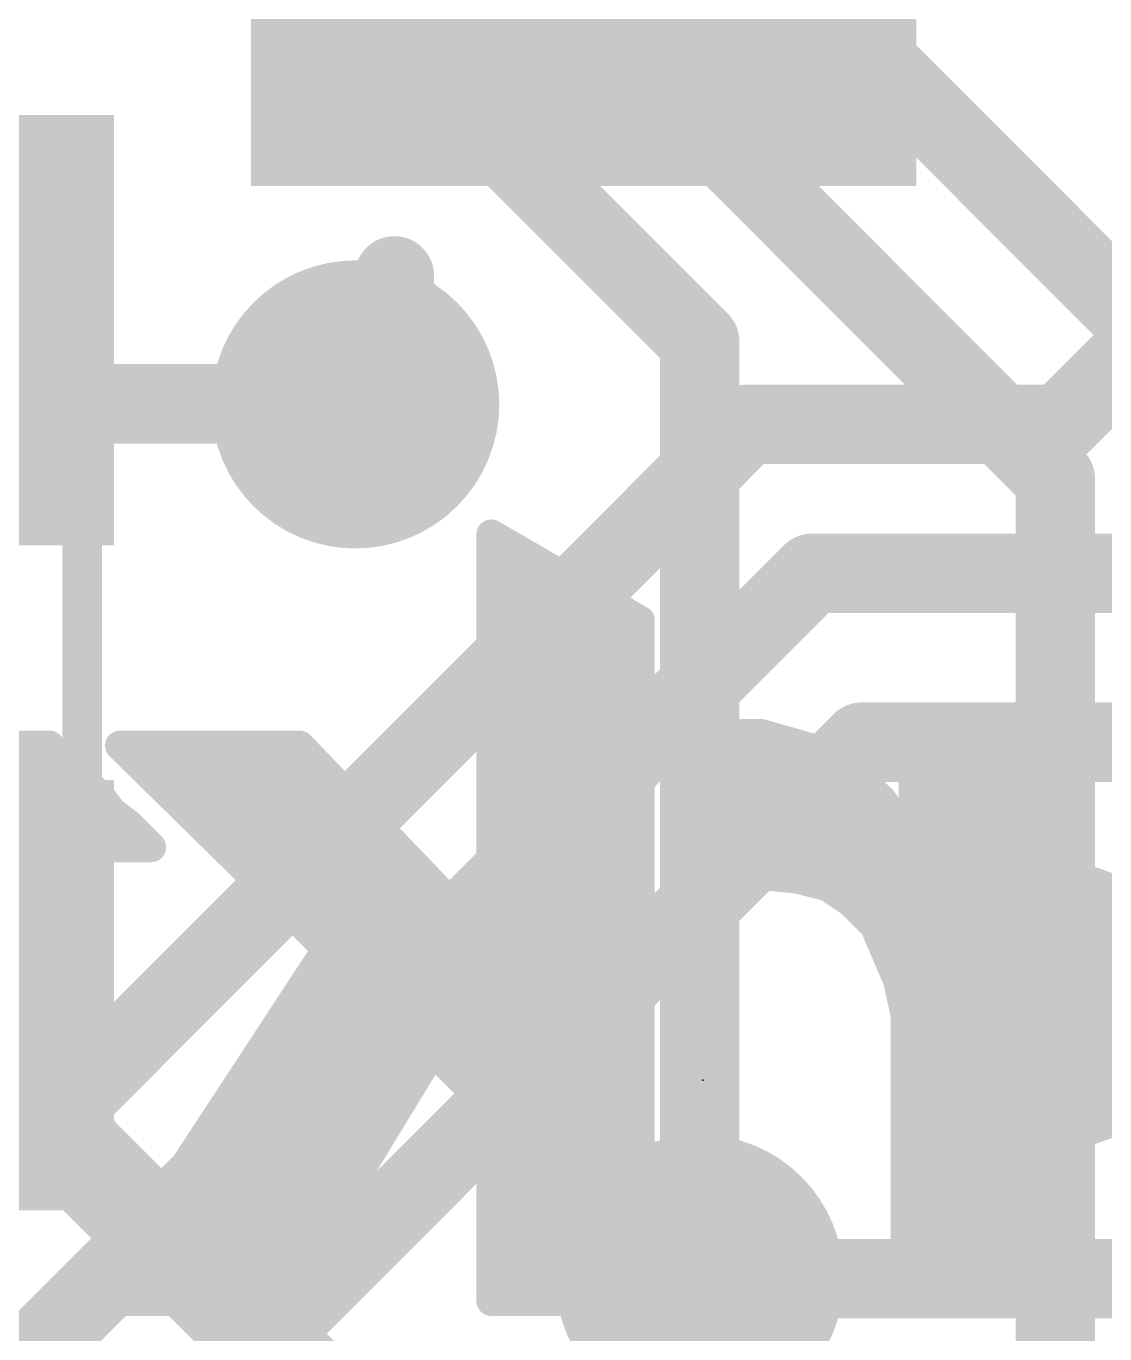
# Model space of a CAD drawing. Extents: x -34 to 52.6, y -23.4 to 26.6.
# Drawn here: x 11.477 to 14.236, y 6.971 to 10.314 of the extents above; entities that cross this region are included whole.
import ezdxf

# ---------------------------------------------------------------- set-up
doc = ezdxf.new("R2010")
doc.units = 0
for name, color, linetype in [('1', 12, 'CONTINUOUS'), ('16', 140, 'CONTINUOUS'), ('18', 110, 'CONTINUOUS'), ('22', 40, 'CONTINUOUS'), ('24', 53, 'CONTINUOUS'), ('51', 53, 'CONTINUOUS')]:
    doc.layers.add(name, color=color, linetype=linetype)

# ---------------------------------------------------------------- blocks, each defined once
blk = doc.blocks.new('RECT')
blk.add_solid([(-0.5, -0.5), (0.5, -0.5), (-0.5, 0.5), (0.5, 0.5)])
blk = doc.blocks.new('ROUNDV')
at = {"const_width": 0.5}
blk.add_lwpolyline([(0, -0.25, 1), (0, 0.25, 1), (0, -0.25)], format="xyb", dxfattribs=at)

msp = doc.modelspace()

# ---------------------------------------------------------------- linework, layer by layer
at = {"layer": '1'}
for points, const_width in [([(15.2146, 8.6614), (12.236, 11.64)], 0.2032), ([(14.1097, 9.1567), (12.1264, 11.14)], 0.2032), ([(13.2, 9.5076), (12.0676, 10.64)], 0.2032), ([(13.2, 9.5076), (13.2, 7.112)], 0.2032), ([(14.1097, 7.8105), (14.1097, 9.1567)], 0.2032), ([(12.2, 6.8382), (11.2014, 7.8368)], 0.254), ([(14.1097, 5.1703), (14.1097, 7.8105)], 0.2032), ([(13.2, 5.08), (13.2, 7.112)], 0.2032)]:
    msp.add_lwpolyline(points, dxfattribs=dict(at, const_width=const_width))
at = {"layer": '1', "const_width": 0.1016}
for points in [[(13.2508, 9.5076, 1), (13.1492, 9.5076)], [(13.1641, 9.4717, 1), (13.2359, 9.5435)], [(14.1605, 9.1567, 1), (14.0589, 9.1567)], [(14.0738, 9.1208, 1), (14.1456, 9.1926)], [(14.1605, 7.8105, 1), (14.0589, 7.8105)], [(14.0589, 7.8105, 1), (14.1605, 7.8105)], [(13.2508, 7.112, 1), (13.1492, 7.112)], [(13.1492, 7.112, 1), (13.2508, 7.112)]]:
    msp.add_lwpolyline(points, format="xyb", dxfattribs=at)
at = {"layer": '16', "const_width": 0.2032}
for points in [[(14.1224, 9.2964), (15.494, 10.668)], [(13.3223, 9.2964), (10.8077, 6.7818)], [(14.1224, 9.2964), (13.3223, 9.2964)], [(10.9728, 6.4008), (13.4874, 8.9154)], [(13.4874, 8.9154), (14.5034, 8.9154)], [(13.6144, 8.4836), (11.0998, 5.969)], [(15.0368, 8.4836), (13.6144, 8.4836)], [(14.1097, 7.8105), (15.5575, 7.8105)], [(13.2, 7.112), (15.4178, 7.112)]]:
    msp.add_lwpolyline(points, dxfattribs=at)
at = {"layer": '16', "const_width": 0.1016}
for points in [[(13.3223, 9.3472, 1), (13.3223, 9.2456)], [(13.3582, 9.2605, 1), (13.2864, 9.3323)], [(14.1224, 9.2456, 1), (14.1224, 9.3472)], [(14.0865, 9.3323, 1), (14.1583, 9.2605)], [(13.4874, 8.9662, 1), (13.4874, 8.8646)], [(13.5233, 8.8795, 1), (13.4515, 8.9513)], [(13.6144, 8.5344, 1), (13.6144, 8.4328)], [(13.6503, 8.4477, 1), (13.5785, 8.5195)], [(14.1097, 7.8613, 1), (14.1097, 7.7597)], [(13.2, 7.1628, 1), (13.2, 7.0612)]]:
    msp.add_lwpolyline(points, format="xyb", dxfattribs=at)
at = {"layer": '22'}
for points, const_width in [([(12.419, 9.6758), (12.419, 9.3488)], 0.2032), ([(12.419, 9.3488), (6.885, 9.3488)], 0.2032), ([(13.047, 8.795), (12.667, 9.015)], 0.0762), ([(12.667, 9.015), (12.667, 7.965)], 0.0762), ([(12.667, 8.9916), (12.7074, 8.9916)], 0.0762), ([(12.667, 8.9154), (12.839, 8.9154)], 0.0762), ([(12.667, 8.8392), (12.9707, 8.8392)], 0.0762), ([(13.047, 7.055), (13.047, 8.795)], 0.0762), ([(12.667, 8.763), (13.047, 8.763)], 0.0762), ([(12.667, 8.6868), (13.047, 8.6868)], 0.0762), ([(12.667, 8.6106), (13.047, 8.6106)], 0.0762), ([(12.667, 8.5344), (13.047, 8.5344)], 0.0762), ([(13.217, 8.505), (13.207, 8.495)], 0.0762), ([(13.207, 8.495), (13.207, 8.135)], 0.0762), ([(13.357, 8.505), (13.217, 8.505)], 0.0762), ([(13.497, 8.465), (13.357, 8.505)], 0.0762), ([(10.757, 8.4582), (11.5496, 8.4582)], 0.0762), ([(11.537, 8.475), (11.417, 8.475)], 0.0762), ([(11.567, 8.435), (11.537, 8.475)], 0.0762), ([(12.177, 8.475), (11.717, 8.475)], 0.0762), ([(11.717, 8.475), (12.247, 7.955)], 0.0762), ([(11.7341, 8.4582), (12.1931, 8.4582)], 0.0762), ([(12.667, 7.965), (12.177, 8.475)], 0.0762), ([(12.667, 8.4582), (13.047, 8.4582)], 0.0762), ([(13.207, 8.4582), (13.5072, 8.4582)], 0.0762), ([(13.617, 8.385), (13.497, 8.465)], 0.0762), ([(13.787, 8.465), (13.747, 8.475)], 0.0762), ([(13.747, 8.475), (13.747, 8.205)], 0.0762), ([(13.747, 8.4582), (13.821, 8.4582)], 0.0762), ([(13.837, 8.455), (13.787, 8.465)], 0.0762), ([(13.877, 8.445), (13.837, 8.455)], 0.0762), ([(11.607, 8.405), (11.567, 8.435)], 0.0762), ([(13.927, 8.435), (13.877, 8.445)], 0.0762), ([(13.977, 8.435), (13.927, 8.435)], 0.0762), ([(14.017, 8.425), (13.977, 8.435)], 0.0762), ([(14.117, 8.405), (14.017, 8.425)], 0.0762), ([(11.667, 8.345), (11.607, 8.405)], 0.0762), ([(14.117, 7.055), (14.117, 8.405)], 0.0762), ([(10.757, 8.382), (11.63, 8.382)], 0.0762), ([(11.8118, 8.382), (12.2664, 8.382)], 0.0762), ([(12.667, 8.382), (13.047, 8.382)], 0.0762), ([(13.207, 8.382), (13.62, 8.382)], 0.0762), ([(13.667, 8.335), (13.617, 8.385)], 0.0762), ([(13.747, 8.382), (14.117, 8.382)], 0.0762), ([(11.697, 8.305), (11.667, 8.345)], 0.0762), ([(13.707, 8.275), (13.667, 8.335)], 0.0762), ([(10.757, 8.3058), (11.6964, 8.3058)], 0.0762), ([(11.737, 8.275), (11.697, 8.305)], 0.0762), ([(11.8895, 8.3058), (12.3396, 8.3058)], 0.0762), ([(12.667, 8.3058), (13.047, 8.3058)], 0.0762), ([(13.207, 8.3058), (13.6865, 8.3058)], 0.0762), ([(13.747, 8.3058), (14.117, 8.3058)], 0.0762), ([(11.797, 8.215), (11.737, 8.275)], 0.0762), ([(13.737, 8.205), (13.707, 8.275)], 0.0762), ([(10.757, 8.2296), (11.7824, 8.2296)], 0.0762), ([(11.9671, 8.2296), (12.4128, 8.2296)], 0.0762), ([(12.667, 8.2296), (13.047, 8.2296)], 0.0762), ([(13.207, 8.2296), (13.7265, 8.2296)], 0.0762), ([(13.747, 8.2296), (14.117, 8.2296)], 0.0762), ([(11.417, 8.215), (11.797, 8.215)], 0.0762), ([(13.747, 8.205), (13.737, 8.205)], 0.0762), ([(12.0448, 8.1534), (12.486, 8.1534)], 0.0762), ([(12.667, 8.1534), (13.047, 8.1534)], 0.0762), ([(13.207, 8.1534), (14.117, 8.1534)], 0.0762), ([(13.207, 8.135), (13.217, 8.135)], 0.0762), ([(13.217, 8.135), (13.237, 8.145)], 0.0762), ([(13.237, 8.145), (13.347, 8.145)], 0.0762), ([(13.347, 8.145), (13.447, 8.135)], 0.0762), ([(13.447, 8.135), (13.527, 8.115)], 0.0762), ([(13.527, 8.115), (13.587, 8.075)], 0.0762), ([(12.1225, 8.0772), (12.5592, 8.0772)], 0.0762), ([(12.667, 8.0772), (13.047, 8.0772)], 0.0762), ([(13.5837, 8.0772), (14.117, 8.0772)], 0.0762), ([(13.587, 8.075), (13.647, 8.015)], 0.0762), ([(12.2001, 8.001), (12.6324, 8.001)], 0.0762), ([(12.667, 8.001), (13.047, 8.001)], 0.0762), ([(13.647, 8.015), (13.707, 7.875)], 0.0762), ([(13.653, 8.001), (14.117, 8.001)], 0.0762), ([(12.247, 7.955), (11.657, 7.055)], 0.0762), ([(12.2272, 7.9248), (13.047, 7.9248)], 0.0762), ([(13.6857, 7.9248), (14.117, 7.9248)], 0.0762), ([(13.707, 7.875), (13.727, 7.785)], 0.0762), ([(12.1773, 7.8486), (13.047, 7.8486)], 0.0762), ([(13.7129, 7.8486), (14.117, 7.8486)], 0.0762), ([(12.1273, 7.7724), (13.047, 7.7724)], 0.0762), ([(13.727, 7.785), (13.727, 7.055)], 0.0762), ([(13.727, 7.7724), (14.117, 7.7724)], 0.0762), ([(12.0773, 7.6962), (13.047, 7.6962)], 0.0762), ([(12.127, 7.055), (12.517, 7.695)], 0.0762), ([(12.517, 7.695), (12.667, 7.545)], 0.0762), ([(13.727, 7.6962), (14.117, 7.6962)], 0.0762), ([(12.0274, 7.62), (12.4713, 7.62)], 0.0762), ([(12.592, 7.62), (13.047, 7.62)], 0.0762), ([(13.727, 7.62), (14.117, 7.62)], 0.0762), ([(11.9774, 7.5438), (12.4249, 7.5438)], 0.0762), ([(12.667, 7.545), (12.667, 7.055)], 0.0762), ([(12.667, 7.5438), (13.047, 7.5438)], 0.0762), ([(13.727, 7.5438), (14.117, 7.5438)], 0.0762), ([(11.9275, 7.4676), (12.3784, 7.4676)], 0.0762), ([(12.667, 7.4676), (13.047, 7.4676)], 0.0762), ([(13.727, 7.4676), (14.117, 7.4676)], 0.0762), ([(11.8775, 7.3914), (12.332, 7.3914)], 0.0762), ([(12.667, 7.3914), (13.047, 7.3914)], 0.0762), ([(13.727, 7.3914), (14.117, 7.3914)], 0.0762), ([(11.8276, 7.3152), (12.2856, 7.3152)], 0.0762), ([(12.667, 7.3152), (13.047, 7.3152)], 0.0762), ([(13.727, 7.3152), (14.117, 7.3152)], 0.0762), ([(11.7776, 7.239), (12.2391, 7.239)], 0.0762), ([(12.667, 7.239), (13.047, 7.239)], 0.0762), ([(13.727, 7.239), (14.117, 7.239)], 0.0762), ([(11.7277, 7.1628), (12.1927, 7.1628)], 0.0762), ([(12.667, 7.1628), (13.047, 7.1628)], 0.0762), ([(13.727, 7.1628), (14.117, 7.1628)], 0.0762), ([(11.6777, 7.0866), (12.1463, 7.0866)], 0.0762), ([(12.667, 7.0866), (13.047, 7.0866)], 0.0762), ([(13.727, 7.0866), (14.117, 7.0866)], 0.0762), ([(11.657, 7.055), (12.127, 7.055)], 0.0762), ([(12.667, 7.055), (13.047, 7.055)], 0.0762), ([(13.727, 7.055), (14.117, 7.055)], 0.0762)]:
    msp.add_lwpolyline(points, dxfattribs=dict(at, const_width=const_width))
for points, const_width in [([(12.4698, 9.6758, 1), (12.3682, 9.6758)], 0.1016), ([(12.419, 9.298, 1), (12.419, 9.3996)], 0.1016), ([(12.3682, 9.3488, 1), (12.4698, 9.3488)], 0.1016), ([(12.686, 9.015, 1), (12.6479, 9.015)], 0.0381), ([(12.6765, 9.0315, 1), (12.6575, 8.9985)], 0.0381), ([(12.667, 9.0107, 1), (12.667, 8.9726)], 0.0381), ([(12.7074, 8.9726, 1), (12.7074, 9.0107)], 0.0381), ([(12.667, 8.9345, 1), (12.667, 8.8963)], 0.0381), ([(12.839, 8.8963, 1), (12.839, 8.9345)], 0.0381), ([(12.667, 8.8582, 1), (12.667, 8.8201)], 0.0381), ([(12.9707, 8.8201, 1), (12.9707, 8.8582)], 0.0381), ([(13.0661, 8.795, 1), (13.028, 8.795)], 0.0381), ([(13.0375, 8.7785, 1), (13.0565, 8.8115)], 0.0381), ([(12.667, 8.782, 1), (12.667, 8.7439)], 0.0381), ([(13.047, 8.7439, 1), (13.047, 8.782)], 0.0381), ([(12.667, 8.7058, 1), (12.667, 8.6677)], 0.0381), ([(13.047, 8.6677, 1), (13.047, 8.7058)], 0.0381), ([(12.667, 8.6296, 1), (12.667, 8.5915)], 0.0381), ([(13.047, 8.5915, 1), (13.047, 8.6296)], 0.0381), ([(12.667, 8.5534, 1), (12.667, 8.5153)], 0.0381), ([(13.047, 8.5153, 1), (13.047, 8.5534)], 0.0381), ([(13.1935, 8.5085, 1), (13.2205, 8.4815)], 0.0381), ([(13.2261, 8.495, 1), (13.188, 8.495)], 0.0381), ([(13.217, 8.5241, 1), (13.217, 8.486)], 0.0381), ([(13.2305, 8.4915, 1), (13.2035, 8.5185)], 0.0381), ([(13.3622, 8.5233, 1), (13.3518, 8.4867)], 0.0381), ([(13.357, 8.486, 1), (13.357, 8.5241)], 0.0381), ([(11.5522, 8.4864, 1), (11.5218, 8.4636)], 0.0381), ([(11.537, 8.4559, 1), (11.537, 8.494)], 0.0381), ([(11.5496, 8.4391, 1), (11.5496, 8.4772)], 0.0381), ([(11.7303, 8.4886, 1), (11.7037, 8.4614)], 0.0381), ([(11.717, 8.494, 1), (11.717, 8.4559)], 0.0381), ([(11.7341, 8.4772, 1), (11.7341, 8.4391)], 0.0381), ([(12.1907, 8.4882, 1), (12.1633, 8.4618)], 0.0381), ([(12.177, 8.4559, 1), (12.177, 8.494)], 0.0381), ([(12.1931, 8.4391, 1), (12.1931, 8.4772)], 0.0381), ([(12.667, 8.4772, 1), (12.667, 8.4391)], 0.0381), ([(13.047, 8.4391, 1), (13.047, 8.4772)], 0.0381), ([(13.207, 8.4772, 1), (13.207, 8.4391)], 0.0381), ([(13.5076, 8.4809, 1), (13.4864, 8.4491)], 0.0381), ([(13.4918, 8.4467, 1), (13.5022, 8.4833)], 0.0381), ([(13.5072, 8.4391, 1), (13.5072, 8.4772)], 0.0381), ([(13.766, 8.475, 1), (13.7279, 8.475)], 0.0381), ([(13.7516, 8.4935, 1), (13.7424, 8.4565)], 0.0381), ([(13.747, 8.4772, 1), (13.747, 8.4391)], 0.0381), ([(13.7907, 8.4837, 1), (13.7833, 8.4463)], 0.0381), ([(13.7824, 8.4465, 1), (13.7916, 8.4835)], 0.0381), ([(13.8416, 8.4735, 1), (13.8324, 8.4365)], 0.0381), ([(13.821, 8.4391, 1), (13.821, 8.4772)], 0.0381), ([(13.8333, 8.4363, 1), (13.8407, 8.4737)], 0.0381), ([(11.5784, 8.4502, 1), (11.5556, 8.4198)], 0.0381), ([(11.5518, 8.4236, 1), (11.5822, 8.4464)], 0.0381), ([(13.8807, 8.4637, 1), (13.8733, 8.4263)], 0.0381), ([(13.8724, 8.4265, 1), (13.8816, 8.4635)], 0.0381), ([(13.927, 8.4541, 1), (13.927, 8.416)], 0.0381), ([(13.9233, 8.4163, 1), (13.9307, 8.4537)], 0.0381), ([(13.9816, 8.4535, 1), (13.9724, 8.4165)], 0.0381), ([(13.977, 8.416, 1), (13.977, 8.4541)], 0.0381), ([(14.0207, 8.4437, 1), (14.0133, 8.4063)], 0.0381), ([(14.0124, 8.4065, 1), (14.0216, 8.4435)], 0.0381), ([(11.6205, 8.4185, 1), (11.5935, 8.3915)], 0.0381), ([(11.5956, 8.3898, 1), (11.6184, 8.4202)], 0.0381), ([(14.1361, 8.405, 1), (14.098, 8.405)], 0.0381), ([(14.1133, 8.3863, 1), (14.1207, 8.4237)], 0.0381), ([(11.63, 8.3629, 1), (11.63, 8.401)], 0.0381), ([(11.8118, 8.401, 1), (11.8118, 8.3629)], 0.0381), ([(12.2664, 8.3629, 1), (12.2664, 8.401)], 0.0381), ([(12.667, 8.401, 1), (12.667, 8.3629)], 0.0381), ([(13.047, 8.3629, 1), (13.047, 8.401)], 0.0381), ([(13.207, 8.401, 1), (13.207, 8.3629)], 0.0381), ([(13.6305, 8.3985, 1), (13.6035, 8.3715)], 0.0381), ([(13.6064, 8.3691, 1), (13.6276, 8.4009)], 0.0381), ([(13.62, 8.3629, 1), (13.62, 8.401)], 0.0381), ([(13.747, 8.401, 1), (13.747, 8.3629)], 0.0381), ([(14.117, 8.3629, 1), (14.117, 8.401)], 0.0381), ([(11.6822, 8.3564, 1), (11.6518, 8.3336)], 0.0381), ([(11.6535, 8.3315, 1), (11.6805, 8.3585)], 0.0381), ([(13.6829, 8.3456, 1), (13.6511, 8.3244)], 0.0381), ([(13.6535, 8.3215, 1), (13.6805, 8.3485)], 0.0381), ([(11.7084, 8.3202, 1), (11.6856, 8.2898)], 0.0381), ([(11.6818, 8.2936, 1), (11.7122, 8.3164)], 0.0381), ([(11.6964, 8.2867, 1), (11.6964, 8.3248)], 0.0381), ([(11.8895, 8.3248, 1), (11.8895, 8.2867)], 0.0381), ([(12.3396, 8.2867, 1), (12.3396, 8.3248)], 0.0381), ([(12.667, 8.3248, 1), (12.667, 8.2867)], 0.0381), ([(13.047, 8.2867, 1), (13.047, 8.3248)], 0.0381), ([(13.207, 8.3248, 1), (13.207, 8.2867)], 0.0381), ([(13.6865, 8.2867, 1), (13.6865, 8.3248)], 0.0381), ([(13.747, 8.3248, 1), (13.747, 8.2867)], 0.0381), ([(14.117, 8.2867, 1), (14.117, 8.3248)], 0.0381), ([(11.7505, 8.2885, 1), (11.7235, 8.2615)], 0.0381), ([(11.7256, 8.2598, 1), (11.7484, 8.2902)], 0.0381), ([(13.7245, 8.2825, 1), (13.6895, 8.2675)], 0.0381), ([(13.6911, 8.2644, 1), (13.7229, 8.2856)], 0.0381), ([(11.7824, 8.2105, 1), (11.7824, 8.2486)], 0.0381), ([(11.9671, 8.2486, 1), (11.9671, 8.2105)], 0.0381), ([(12.4128, 8.2105, 1), (12.4128, 8.2486)], 0.0381), ([(12.667, 8.2486, 1), (12.667, 8.2105)], 0.0381), ([(13.047, 8.2105, 1), (13.047, 8.2486)], 0.0381), ([(13.207, 8.2486, 1), (13.207, 8.2105)], 0.0381), ([(13.7265, 8.2105, 1), (13.7265, 8.2486)], 0.0381), ([(13.747, 8.2486, 1), (13.747, 8.2105)], 0.0381), ([(14.117, 8.2105, 1), (14.117, 8.2486)], 0.0381), ([(11.7835, 8.2015, 1), (11.8105, 8.2285)], 0.0381), ([(11.797, 8.1959, 1), (11.797, 8.234)], 0.0381), ([(13.737, 8.2241, 1), (13.737, 8.186)], 0.0381), ([(13.7195, 8.1975, 1), (13.7545, 8.2125)], 0.0381), ([(13.747, 8.186, 1), (13.747, 8.2241)], 0.0381), ([(12.0448, 8.1724, 1), (12.0448, 8.1343)], 0.0381), ([(12.486, 8.1343, 1), (12.486, 8.1724)], 0.0381), ([(12.667, 8.1724, 1), (12.667, 8.1343)], 0.0381), ([(13.047, 8.1343, 1), (13.047, 8.1724)], 0.0381), ([(13.207, 8.1724, 1), (13.207, 8.1343)], 0.0381), ([(13.7279, 8.205, 1), (13.766, 8.205)], 0.0381), ([(14.117, 8.1343, 1), (14.117, 8.1724)], 0.0381), ([(13.207, 8.154, 1), (13.207, 8.1159)], 0.0381), ([(13.2085, 8.152, 1), (13.2255, 8.118)], 0.0381), ([(13.217, 8.1159, 1), (13.217, 8.154)], 0.0381), ([(13.237, 8.164, 1), (13.237, 8.1259)], 0.0381), ([(13.2455, 8.128, 1), (13.2285, 8.162)], 0.0381), ([(13.3489, 8.164, 1), (13.3451, 8.126)], 0.0381), ([(13.347, 8.1259, 1), (13.347, 8.164)], 0.0381), ([(13.4516, 8.1535, 1), (13.4424, 8.1165)], 0.0381), ([(13.4451, 8.116, 1), (13.4489, 8.154)], 0.0381), ([(13.188, 8.135, 1), (13.2261, 8.135)], 0.0381), ([(13.5376, 8.1309, 1), (13.5164, 8.0991)], 0.0381), ([(13.5224, 8.0965, 1), (13.5316, 8.1335)], 0.0381), ([(12.1225, 8.0963, 1), (12.1225, 8.0582)], 0.0381), ([(12.5592, 8.0582, 1), (12.5592, 8.0963)], 0.0381), ([(12.667, 8.0963, 1), (12.667, 8.0582)], 0.0381), ([(13.047, 8.0582, 1), (13.047, 8.0963)], 0.0381), ([(13.5837, 8.0963, 1), (13.5837, 8.0582)], 0.0381), ([(13.6005, 8.0885, 1), (13.5735, 8.0615)], 0.0381), ([(13.5764, 8.0591, 1), (13.5976, 8.0909)], 0.0381), ([(14.117, 8.0582, 1), (14.117, 8.0963)], 0.0381), ([(12.2001, 8.0201, 1), (12.2001, 7.982)], 0.0381), ([(12.6324, 7.982, 1), (12.6324, 8.0201)], 0.0381), ([(12.667, 8.0201, 1), (12.667, 7.982)], 0.0381), ([(13.047, 7.982, 1), (13.047, 8.0201)], 0.0381), ([(13.6645, 8.0225, 1), (13.6295, 8.0075)], 0.0381), ([(13.6335, 8.0015, 1), (13.6605, 8.0285)], 0.0381), ([(13.653, 8.0201, 1), (13.653, 7.982)], 0.0381), ([(14.117, 7.982, 1), (14.117, 8.0201)], 0.0381), ([(12.2629, 7.9446, 1), (12.2311, 7.9654)], 0.0381), ([(12.6533, 7.9518, 1), (12.6807, 7.9782)], 0.0381), ([(12.2272, 7.9439, 1), (12.2272, 7.9058)], 0.0381), ([(12.2337, 7.9414, 1), (12.2603, 7.9686)], 0.0381), ([(12.6479, 7.965, 1), (12.686, 7.965)], 0.0381), ([(13.047, 7.9058, 1), (13.047, 7.9439)], 0.0381), ([(13.6857, 7.9439, 1), (13.6857, 7.9058)], 0.0381), ([(14.117, 7.9058, 1), (14.117, 7.9439)], 0.0381), ([(13.7256, 7.8791, 1), (13.6884, 7.8709)], 0.0381), ([(13.6895, 7.8675, 1), (13.7245, 7.8825)], 0.0381), ([(12.1773, 7.8677, 1), (12.1773, 7.8296)], 0.0381), ([(13.047, 7.8296, 1), (13.047, 7.8677)], 0.0381), ([(13.7129, 7.8677, 1), (13.7129, 7.8296)], 0.0381), ([(14.117, 7.8296, 1), (14.117, 7.8677)], 0.0381), ([(12.1273, 7.7915, 1), (12.1273, 7.7534)], 0.0381), ([(13.047, 7.7534, 1), (13.047, 7.7915)], 0.0381), ([(13.727, 7.7915, 1), (13.727, 7.7534)], 0.0381), ([(13.7461, 7.785, 1), (13.708, 7.785)], 0.0381), ([(13.7084, 7.7809, 1), (13.7456, 7.7891)], 0.0381), ([(14.117, 7.7534, 1), (14.117, 7.7915)], 0.0381), ([(12.0773, 7.7153, 1), (12.0773, 7.6772)], 0.0381), ([(12.5305, 7.7085, 1), (12.5035, 7.6815)], 0.0381), ([(12.5333, 7.6851, 1), (12.5007, 7.7049)], 0.0381), ([(13.047, 7.6772, 1), (13.047, 7.7153)], 0.0381), ([(13.727, 7.7153, 1), (13.727, 7.6772)], 0.0381), ([(14.117, 7.6772, 1), (14.117, 7.7153)], 0.0381), ([(12.0274, 7.6391, 1), (12.0274, 7.601)], 0.0381), ([(12.4713, 7.601, 1), (12.4713, 7.6391)], 0.0381), ([(12.592, 7.6391, 1), (12.592, 7.601)], 0.0381), ([(13.047, 7.601, 1), (13.047, 7.6391)], 0.0381), ([(13.727, 7.6391, 1), (13.727, 7.601)], 0.0381), ([(14.117, 7.601, 1), (14.117, 7.6391)], 0.0381), ([(11.9774, 7.5629, 1), (11.9774, 7.5248)], 0.0381), ([(12.4249, 7.5248, 1), (12.4249, 7.5629)], 0.0381), ([(12.686, 7.545, 1), (12.6479, 7.545)], 0.0381), ([(12.667, 7.5629, 1), (12.667, 7.5248)], 0.0381), ([(12.6535, 7.5315, 1), (12.6805, 7.5585)], 0.0381), ([(13.047, 7.5248, 1), (13.047, 7.5629)], 0.0381), ([(13.727, 7.5629, 1), (13.727, 7.5248)], 0.0381), ([(14.117, 7.5248, 1), (14.117, 7.5629)], 0.0381), ([(11.9275, 7.4867, 1), (11.9275, 7.4486)], 0.0381), ([(12.3784, 7.4486, 1), (12.3784, 7.4867)], 0.0381), ([(12.667, 7.4867, 1), (12.667, 7.4486)], 0.0381), ([(13.047, 7.4486, 1), (13.047, 7.4867)], 0.0381), ([(13.727, 7.4867, 1), (13.727, 7.4486)], 0.0381), ([(14.117, 7.4486, 1), (14.117, 7.4867)], 0.0381), ([(11.8775, 7.4104, 1), (11.8775, 7.3723)], 0.0381), ([(12.332, 7.3723, 1), (12.332, 7.4104)], 0.0381), ([(12.667, 7.4104, 1), (12.667, 7.3723)], 0.0381), ([(13.047, 7.3723, 1), (13.047, 7.4104)], 0.0381), ([(13.727, 7.4104, 1), (13.727, 7.3723)], 0.0381), ([(14.117, 7.3723, 1), (14.117, 7.4104)], 0.0381), ([(11.8276, 7.3342, 1), (11.8276, 7.2961)], 0.0381), ([(12.2856, 7.2961, 1), (12.2856, 7.3342)], 0.0381), ([(12.667, 7.3342, 1), (12.667, 7.2961)], 0.0381), ([(13.047, 7.2961, 1), (13.047, 7.3342)], 0.0381), ([(13.727, 7.3342, 1), (13.727, 7.2961)], 0.0381), ([(14.117, 7.2961, 1), (14.117, 7.3342)], 0.0381), ([(11.7776, 7.2581, 1), (11.7776, 7.22)], 0.0381), ([(12.2391, 7.22, 1), (12.2391, 7.2581)], 0.0381), ([(12.667, 7.2581, 1), (12.667, 7.22)], 0.0381), ([(13.047, 7.22, 1), (13.047, 7.2581)], 0.0381), ([(13.727, 7.2581, 1), (13.727, 7.22)], 0.0381), ([(14.117, 7.22, 1), (14.117, 7.2581)], 0.0381), ([(11.7277, 7.1819, 1), (11.7277, 7.1438)], 0.0381), ([(12.1927, 7.1438, 1), (12.1927, 7.1819)], 0.0381), ([(12.667, 7.1819, 1), (12.667, 7.1438)], 0.0381), ([(13.047, 7.1438, 1), (13.047, 7.1819)], 0.0381), ([(13.727, 7.1819, 1), (13.727, 7.1438)], 0.0381), ([(14.117, 7.1438, 1), (14.117, 7.1819)], 0.0381), ([(11.6777, 7.1057, 1), (11.6777, 7.0676)], 0.0381), ([(12.1463, 7.0676, 1), (12.1463, 7.1057)], 0.0381), ([(12.667, 7.1057, 1), (12.667, 7.0676)], 0.0381), ([(13.047, 7.0676, 1), (13.047, 7.1057)], 0.0381), ([(13.727, 7.1057, 1), (13.727, 7.0676)], 0.0381), ([(14.117, 7.0676, 1), (14.117, 7.1057)], 0.0381), ([(11.657, 7.0741, 1), (11.657, 7.036)], 0.0381), ([(12.127, 7.036, 1), (12.127, 7.0741)], 0.0381), ([(12.667, 7.0741, 1), (12.667, 7.036)], 0.0381), ([(13.047, 7.036, 1), (13.047, 7.0741)], 0.0381), ([(13.727, 7.0741, 1), (13.727, 7.036)], 0.0381), ([(14.117, 7.036, 1), (14.117, 7.0741)], 0.0381), ([(11.6411, 7.0654, 1), (11.6729, 7.0446)], 0.0381), ([(12.1107, 7.0649, 1), (12.1433, 7.0451)], 0.0381), ([(12.6479, 7.055, 1), (12.686, 7.055)], 0.0381), ([(13.028, 7.055, 1), (13.0661, 7.055)], 0.0381), ([(13.708, 7.055, 1), (13.7461, 7.055)], 0.0381), ([(14.098, 7.055, 1), (14.1361, 7.055)], 0.0381)]:
    msp.add_lwpolyline(points, format="xyb", dxfattribs=dict(at, const_width=const_width))
at = {"layer": '24'}
msp.add_point((13.208, 7.62), dxfattribs=at)
at = {"layer": '51', "const_width": 0.1016}
msp.add_lwpolyline([(11.6204, 8.3308), (11.6204, 9.0428)], dxfattribs=at)
at = {"layer": '51', "const_width": 0.0508}
for points in [[(11.6458, 9.0428, 1), (11.595, 9.0428)], [(11.595, 8.3308, 1), (11.6458, 8.3308)]]:
    msp.add_lwpolyline(points, format="xyb", dxfattribs=at)

# ---------------------------------------------------------------- block references
at = {"layer": '1', "xscale": 1.1, "rotation": 90}
for p in [(11.2014, 9.5368), (11.2014, 7.8368)]:
    msp.add_blockref('RECT', p, dxfattribs=at)
at = {"layer": '16', "xscale": 0.6096, "yscale": 1.7018, "rotation": 270}
msp.add_blockref('RECT', (12.9032, 10.2108), dxfattribs=at)
at = {"layer": '18', "xscale": 0.7366, "yscale": 0.7366}
for p in [(12.319, 9.3472), (12.319, 9.3472), (14.1097, 7.8105), (14.1097, 7.8105), (13.2, 7.112), (13.2, 7.112)]:
    msp.add_blockref('ROUNDV', p, dxfattribs=at)
at = {"layer": '51', "xscale": 0.5001, "yscale": 0.95, "rotation": 90}
for p in [(11.1963, 9.2671), (11.1963, 8.0987)]:
    msp.add_blockref('RECT', p, dxfattribs=at)

doc.saveas('drawing.dxf')
